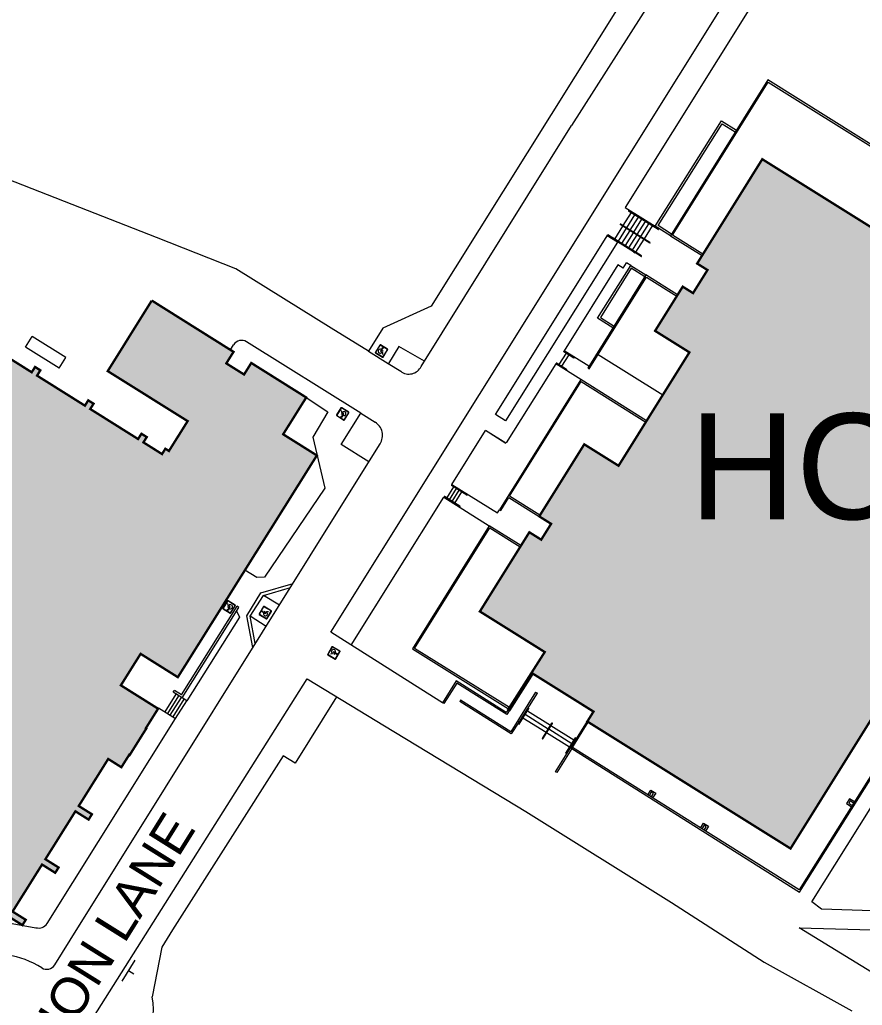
# Model space of a CAD drawing. Header units: feet. Extents: x 6763715 to 6770513, y 1886699 to 1891873.
# Drawn here: x 6766320.4 to 6766591.1, y 1888936.9 to 1889253.4 of the extents above; entities that cross this region are included whole.
import ezdxf

# ---------------------------------------------------------------- set-up
doc = ezdxf.new("R2010")
doc.units = ezdxf.units.FT
doc.header["$LTSCALE"] = 48
doc.header["$MEASUREMENT"] = 0
doc.layers.get('0').update_dxf_attribs({"lineweight": 0})
doc.layers.add('C-BLDG', color=7, linetype='Continuous')
doc.layers.add('C-ROAD-IDEN', color=7, linetype='Continuous')
for name, color, linetype, lineweight in [('C-BLDG-HTCH', 253, 'Continuous', 0), ('C-BLDG-IDEN', 7, 'Continuous', 50), ('C-PKNG-STRP', 3, 'Continuous', 0), ('C-ROAD', 5, 'Continuous', 0), ('L-SITE-WALK', 6, 'Continuous', 0), ('L-SITE-WALL', 32, 'Continuous', 0)]:
    doc.layers.add(name, color=color, linetype=linetype, lineweight=lineweight)
doc.styles.add('Campus_Base_Map_NEW$0$STANDARD', font='arial.ttf', dxfattribs={"height": 3.8})
doc.styles.get("Standard").update_dxf_attribs({"font": 'arial.ttf'})
pattern_1 = [(107.8750477937281, (6766180.438114155, 1888888.27350067), (1.738239198000823, 2.296284932311949), [0.2999999999999995, -3.299999999999994]), (52.87504779372817, (6766180.438114155, 1888888.27350067), (-2.843231012936224, 1.129936469165702), [0.24, -2.64]), (158.3264477937282, (6766180.582967402, 1888888.464857752), (-1.104989134837514, 3.426222234780568), [0.2549607599999999, -2.804568447999998]), (104.0592477937281, (6766179.76060182, 1888888.69891463), (2.830802069114779, 3.263274374782439), [0.45, -4.949999999999998]), (154.5106477937281, (6766179.996502166, 1888888.970854011), (-1.311791552328793, 5.238244258915245), [0.3824411519999998, -4.206851999999998]), (49.05924779372817, (6766179.76060182, 1888888.69891463), (-1.311795642789046, 5.238243235776153), [0.3599999999999993, -3.959999999999993]), (78.87504779372819, (6766180.142686883, 1888888.931317308), (2.63355928430524, 1.165660969527207), [0.2999999999999999, -3.299999999999999]), (23.87504779372819, (6766180.142686883, 1888888.931317308), (-1.938941805345217, 2.366690451402046), [0.2399999999999999, -2.639999999999999]), (129.3264477937282, (6766180.36215022, 1888889.028455582), (0.694620227019723, 3.532350850415171), [0.2549607599999995, -2.804568447999994]), (95.37504779372792, (6766180.438114155, 1888888.27350067), (-1.101833599049005, 0.7492807217636896), [0, -2.607999999999998, 0, -2.679999999999997, 0, -2.649999999999998]), (65.37504779372819, (6766180.438114155, 1888888.27350067), (-0.7765267305951308, 1.730105521831323), [0, -1.528000000000001, 0, -2.548000000000001, 0, -1.010000000000001]), (25.37504779372813, (6766179.963777591, 1888887.518074417), (1.211883599726135, 1.760380637906138), [0, -0.9999999999999984, 0, -3.119999999999995, 0, -4.139999999999992]), (15.37504779372816, (6766179.751070611, 1888887.179318252), (0.9013658852909516, 2.188509399210718), [0, -1.3, 0, -2.071999999999998, 0, -2.94])]

# ---------------------------------------------------------------- blocks, each defined once
blk = doc.blocks.new('Campus_Base_Map_NEW$0$S1')
for points in [[(-0.08333333333333337, 0), (0.08333333333333333, 0)], [(0, 0), (0, -0.04166666666666666)]]:
    blk.add_lwpolyline(points)
blk = doc.blocks.new('Campus_Base_Map_NEW$0$Site Plan$0$HANDI')
for p, q in [((0, 0.07912658333467937), (0, 0)), ((0, 0), (0.0625, 0)), ((0.0625, 0), (0.09407491666691688, -0.03864783333240968))]:
    blk.add_line(p, q)
blk.add_circle((0, 0.09412658333409732), 0.015)
blk.add_arc((-0.006249999996119489, -0.006249999999757468), 0.05412658333333333, 90, 0)
blk = doc.blocks.new('Campus_Base_Map_NEW$0$handicap')
at = {"layer": 'C-PKNG-STRP'}
blk.add_line((563729.991326647, 157499.4996887749), (563730.0408205213, 157499.4780398154), dxfattribs=at)
for points in [[(563729.849394419, 157499.3976255395), (563730.055974239, 157499.3157262478, 0.4142135623730971), (563730.0740041835, 157499.3235187809), (563730.1559034751, 157499.530098601, 0.4142135623730953), (563730.148110942, 157499.5481285455), (563729.9415311218, 157499.6300278371, 0.414213562373095), (563729.9235011775, 157499.6222353042), (563729.841601886, 157499.415655484, 0.4142135623730931)], [(563729.8519537719, 157499.404081159), (563730.0585335919, 157499.3221818672, 0.4142135623730951), (563730.067548564, 157499.3260781338), (563730.1494478555, 157499.5326579539, 0.4142135623730951), (563730.1455515893, 157499.5416729262), (563729.9389717692, 157499.6235722178, 0.4142135623730951), (563729.929956797, 157499.6196759513), (563729.8480575053, 157499.4130961312, 0.4142135623730951)]]:
    blk.add_lwpolyline(points, format="xyb", close=True, dxfattribs=at)
at = {"layer": 'C-PKNG-STRP', "rotation": 335.9749199039166}
blk.add_blockref('Campus_Base_Map_NEW$0$Site Plan$0$HANDI', (563729.9752189872, 157499.4635529569), dxfattribs=at)

msp = doc.modelspace()

# ---------------------------------------------------------------- hatches: boundary and pattern name
at = {"layer": 'C-BLDG-HTCH'}
h = msp.add_hatch(color=256, dxfattribs=at)
h.paths.add_polyline_path([(6766210.070702285, 1888956.662507867), (6766186.754557598, 1888919.4872276), (6766152.997097231, 1888940.659733217), (6766176.313241923, 1888977.835013482)], flags=0)
h.paths.add_polyline_path([(6766152.997097233, 1888940.659733216), (6766176.313241923, 1888977.835013482), (6766210.070702286, 1888956.662507867), (6766186.754557597, 1888919.4872276)], flags=16)
edge = h.paths.add_edge_path()
edge.add_line((6766362.850887211, 1889163.204473616), (6766389.117903369, 1889146.729936135))
edge.add_line((6766389.117903369, 1889146.729936135), (6766386.79518123, 1889143.026586047))
edge.add_line((6766386.795181231, 1889143.026586047), (6766392.492642873, 1889139.453167391))
edge.add_line((6766392.492642873, 1889139.453167391), (6766394.815365033, 1889143.156517467))
edge.add_line((6766394.815365033, 1889143.156517467), (6766412.477496195, 1889132.078919592))
edge.add_line((6766412.477496194, 1889132.078919592), (6766405.062652441, 1889120.256686619))
edge.add_line((6766405.062652441, 1889120.256686619), (6766415.887829604, 1889113.467191147))
edge.add_line((6766415.887829604, 1889113.467191147), (6766371.220096165, 1889042.248920227))
edge.add_line((6766371.220096165, 1889042.248920227), (6766359.255426652, 1889049.753099445))
edge.add_line((6766359.255426653, 1889049.753099445), (6766352.912608503, 1889039.640104973))
edge.add_line((6766352.912608502, 1889039.640104973), (6766364.877278016, 1889032.135925755))
edge.add_line((6766364.877278017, 1889032.135925755), (6766360.946929642, 1889025.869375068))
edge.add_line((6766360.946929642, 1889025.869375069), (6766361.089366184, 1889025.780039602))
edge.add_line((6766361.089366184, 1889025.780039601), (6766355.72923817, 1889017.233847092))
edge.add_line((6766355.729238169, 1889017.233847092), (6766355.586801628, 1889017.323182558))
edge.add_line((6766355.586801628, 1889017.323182558), (6766353.084996388, 1889013.334302234))
edge.add_line((6766353.084996389, 1889013.334302234), (6766348.847509277, 1889015.992032369))
edge.add_line((6766348.847509277, 1889015.992032369), (6766339.377949789, 1889000.893758935))
edge.add_line((6766339.377949789, 1889000.893758935), (6766343.615436903, 1888998.2360288))
edge.add_line((6766343.615436902, 1888998.2360288), (6766342.5434113, 1888996.526790298))
edge.add_line((6766342.543411301, 1888996.526790298), (6766338.305924186, 1888999.184520432))
edge.add_line((6766338.305924186, 1888999.184520432), (6766328.657693766, 1888983.801373915))
edge.add_line((6766328.657693766, 1888983.801373915), (6766332.895180876, 1888981.14364378))
edge.add_line((6766332.895180875, 1888981.14364378), (6766331.823155276, 1888979.434405277))
edge.add_line((6766331.823155277, 1888979.434405277), (6766327.585668164, 1888982.092135411))
edge.add_line((6766327.585668163, 1888982.092135411), (6766318.116108676, 1888966.993861978))
edge.add_line((6766318.116108676, 1888966.993861978), (6766322.353595787, 1888964.336131842))
edge.add_line((6766322.353595788, 1888964.336131842), (6766321.281570183, 1888962.626893341))
edge.add_line((6766321.281570183, 1888962.626893341), (6766303.833093837, 1888973.570488015))
edge.add_line((6766303.833093837, 1888973.570488015), (6766300.276292788, 1888967.899521496))
edge.add_line((6766300.276292788, 1888967.899521496), (6766301.720147572, 1888968.255031636))
edge.add_line((6766301.720147572, 1888968.255031635), (6766302.320917652, 1888965.632830691))
edge.add_arc((6766311.970787132, 1888923.513728044), 43.21040139547985, 102.9042745968532, 115.9246148176338)
edge.add_line((6766293.079709234, 1888962.375868549), (6766292.197635561, 1888964.190443203))
edge.add_line((6766292.197635562, 1888964.190443203), (6766285.724323303, 1888960.440255773))
edge.add_line((6766285.724323303, 1888960.440255773), (6766280.054606617, 1888955.55947816))
edge.add_line((6766280.054606617, 1888955.55947816), (6766281.478376748, 1888954.12992797))
edge.add_arc((6766311.970787131, 1888923.513728027), 43.21040140899774, 134.8839343656198, 147.904274586512)
edge.add_line((6766275.364595877, 1888946.472942992), (6766273.085611211, 1888947.902310461))
edge.add_arc((6766311.970787132, 1888923.513728016), 45.90054313483942, 139.1605778928209, 147.9042745745259, ccw=False)
edge.add_line((6766277.244947262, 1888953.529988698), (6766270.85461191, 1888957.537974183))
edge.add_line((6766270.854611909, 1888957.537974183), (6766267.3705287, 1888951.982949051))
edge.add_line((6766267.3705287, 1888951.982949051), (6766258.753117933, 1888957.387744789))
edge.add_line((6766258.753117934, 1888957.387744789), (6766197.380064356, 1888859.534497701))
edge.add_line((6766197.380064355, 1888859.534497701), (6766180.28767936, 1888870.254753709))
edge.add_line((6766180.287679361, 1888870.254753709), (6766167.28936893, 1888849.530236872))
edge.add_line((6766167.289368929, 1888849.530236872), (6766149.769674311, 1888860.51849928))
edge.add_line((6766149.769674312, 1888860.51849928), (6766165.984061549, 1888886.370731622))
edge.add_line((6766165.984061548, 1888886.370731622), (6766132.226601185, 1888907.543237239))
edge.add_line((6766132.226601185, 1888907.543237239), (6766129.037635267, 1888902.29928428))
edge.add_line((6766129.037635268, 1888902.29928428), (6766122.92241718, 1888928.860103882))
edge.add_line((6766122.92241718, 1888928.860103881), (6766116.119727606, 1888927.271048995))
edge.add_line((6766116.119727606, 1888927.271048996), (6766093.329880948, 1888941.564723674))
edge.add_line((6766093.329880947, 1888941.564723674), (6766096.590625489, 1888946.76365745))
edge.add_line((6766096.590625489, 1888946.76365745), (6766070.952047999, 1888962.844041462))
edge.add_line((6766070.952048, 1888962.844041462), (6766131.699753309, 1889059.700232757))
edge.add_line((6766131.699753309, 1889059.700232757), (6766158.840119645, 1889042.529084035))
edge.add_arc((6766311.970787406, 1888923.513727931), 193.9424048461581, 140.9080923308329, 142.1451351699707, ccw=False)
edge.add_line((6766161.445206975, 1889045.807252018), (6766162.498704321, 1889045.195053197))
edge.add_line((6766162.498704322, 1889045.195053197), (6766172.089283329, 1889056.999664124))
edge.add_line((6766172.089283329, 1889056.999664124), (6766183.573539607, 1889067.257804392))
edge.add_line((6766183.573539607, 1889067.257804392), (6766182.771675306, 1889068.155512446))
edge.add_arc((6766311.970787385, 1888923.513727978), 193.9424047904565, 130.6834350351789, 131.7723454921786, ccw=False)
edge.add_line((6766185.543769652, 1889070.584682157), (6766185.76748, 1889070.444372176))
edge.add_line((6766185.767480001, 1889070.444372176), (6766186.035486403, 1889070.871681802))
edge.add_line((6766186.035486402, 1889070.871681802), (6766185.683263577, 1889071.092594146))
edge.add_line((6766185.683263578, 1889071.092594146), (6766185.95126998, 1889071.519903771))
edge.add_line((6766185.951269979, 1889071.519903771), (6766173.274417774, 1889079.470760311))
edge.add_line((6766173.274417775, 1889079.470760311), (6766178.902552187, 1889088.444262447))
edge.add_line((6766178.902552187, 1889088.444262447), (6766179.329861811, 1889088.176256047))
edge.add_line((6766179.32986181, 1889088.176256047), (6766195.276242645, 1889113.601178764))
edge.add_line((6766195.276242645, 1889113.601178764), (6766194.848933021, 1889113.869185164))
edge.add_line((6766194.848933021, 1889113.869185164), (6766195.250942625, 1889114.510149602))
edge.add_line((6766195.250942626, 1889114.510149602), (6766207.984685626, 1889106.523611449))
edge.add_line((6766207.984685626, 1889106.523611449), (6766208.520698423, 1889107.378230695))
edge.add_line((6766208.520698423, 1889107.378230695), (6766205.505371286, 1889112.767559733))
edge.add_arc((6766311.970787443, 1888923.513728007), 217.1448771217639, 119.3600845122482, 120.3966887885517)
edge.add_line((6766202.0989719, 1889110.810502697), (6766199.213693022, 1889112.620134779))
edge.add_line((6766199.213693021, 1889112.620134779), (6766204.137424543, 1889115.47076586))
edge.add_line((6766204.137424543, 1889115.47076586), (6766197.980459968, 1889126.475179802))
edge.add_line((6766197.980459968, 1889126.475179802), (6766176.10140908, 1889112.528694864))
edge.add_line((6766176.10140908, 1889112.528694864), (6766168.176306279, 1889117.499278607))
edge.add_arc((6765978.844840802, 1889165.438417208), 195.3063358671085, 344.9851000026246, 345.79120843900137, ccw=False)
edge.add_line((6766167.483122805, 1889114.840360004), (6766166.833548754, 1889115.01459391))
edge.add_arc((6766005.899980448, 1889163.337775894), 168.0319711388377, 343.2866755111535, 367.8380469227968)
edge.add_arc((6765978.84461573, 1889165.437115899), 194.6338037604671, 6.139429272162441, 20.18718858653442)
edge.add_line((6766161.522105495, 1889232.602972549), (6766162.160021028, 1889232.835250902))
edge.add_line((6766162.160021028, 1889232.835250902), (6766162.821208499, 1889231.006888299))
edge.add_line((6766162.8212085, 1889231.006888299), (6766168.775598481, 1889233.065674874))
edge.add_arc((6765978.844840894, 1889165.438417369), 201.6113554221478, 19.59891757082849, 20.17919733879446)
edge.add_line((6766168.080954634, 1889234.985752991), (6766168.713091457, 1889235.215347116))
edge.add_line((6766168.713091457, 1889235.215347116), (6766174.133521969, 1889218.174586585))
edge.add_line((6766174.133521968, 1889218.174586585), (6766184.500502005, 1889234.703698635))
edge.add_line((6766184.500502006, 1889234.703698635), (6766187.590643751, 1889233.467341051))
edge.add_line((6766187.590643751, 1889233.467341051), (6766189.714163856, 1889238.774846327))
edge.add_line((6766189.714163856, 1889238.774846327), (6766187.814267495, 1889239.534989127))
edge.add_line((6766187.814267495, 1889239.534989127), (6766188.313919514, 1889240.783814646))
edge.add_line((6766188.313919514, 1889240.783814646), (6766276.980489547, 1889205.308537604))
edge.add_line((6766276.980489546, 1889205.308537604), (6766276.480837746, 1889204.059712629))
edge.add_line((6766276.480837746, 1889204.059712629), (6766271.873158819, 1889205.903233625))
edge.add_line((6766271.87315882, 1889205.903233625), (6766268.198307642, 1889200.044047887))
edge.add_line((6766268.198307642, 1889200.044047887), (6766285.539956576, 1889189.167454818))
edge.add_line((6766285.539956575, 1889189.167454819), (6766275.489716554, 1889173.143343855))
edge.add_line((6766275.489716554, 1889173.143343855), (6766276.629208885, 1889172.428660122))
edge.add_line((6766276.629208886, 1889172.428660122), (6766275.557183281, 1889170.71942162))
edge.add_line((6766275.557183281, 1889170.71942162), (6766290.085710526, 1889161.607204013))
edge.add_line((6766290.085710526, 1889161.607204013), (6766291.157736131, 1889163.316442515))
edge.add_line((6766291.157736131, 1889163.316442515), (6766292.866974629, 1889162.244416916))
edge.add_line((6766292.866974629, 1889162.244416915), (6766291.794949026, 1889160.535178413))
edge.add_line((6766291.794949026, 1889160.535178413), (6766307.17809552, 1889150.886948005))
edge.add_line((6766307.17809552, 1889150.886948005), (6766308.250121125, 1889152.596186508))
edge.add_line((6766308.250121125, 1889152.596186508), (6766309.959359623, 1889151.524160906))
edge.add_line((6766309.959359623, 1889151.524160906), (6766308.887334018, 1889149.814922404))
edge.add_line((6766308.887334017, 1889149.814922404), (6766324.270480513, 1889140.166691996))
edge.add_line((6766324.270480514, 1889140.166691997), (6766325.342506119, 1889141.875930499))
edge.add_line((6766325.342506119, 1889141.875930499), (6766327.051744618, 1889140.803904898))
edge.add_line((6766327.051744618, 1889140.803904898), (6766325.979719014, 1889139.094666396))
edge.add_line((6766325.979719014, 1889139.094666396), (6766341.362865509, 1889129.446435989))
edge.add_line((6766341.362865509, 1889129.446435989), (6766342.434891113, 1889131.155674491))
edge.add_line((6766342.434891113, 1889131.155674491), (6766344.144129613, 1889130.08364889))
edge.add_line((6766344.144129613, 1889130.08364889), (6766343.072104009, 1889128.374410387))
edge.add_line((6766343.072104009, 1889128.374410387), (6766358.455250501, 1889118.726179981))
edge.add_line((6766358.4552505, 1889118.726179981), (6766359.527276105, 1889120.435418483))
edge.add_line((6766359.527276106, 1889120.435418483), (6766361.236514606, 1889119.363392882))
edge.add_line((6766361.236514606, 1889119.363392882), (6766360.164489001, 1889117.65415438))
edge.add_line((6766360.164489001, 1889117.65415438), (6766366.146823749, 1889113.902064777))
edge.add_line((6766366.146823749, 1889113.902064777), (6766367.218849353, 1889115.611303279))
edge.add_line((6766367.218849353, 1889115.611303279), (6766368.358341688, 1889114.896619544))
edge.add_line((6766368.358341688, 1889114.896619544), (6766374.37049134, 1889124.482395894))
edge.add_line((6766374.370491339, 1889124.482395894), (6766348.692690692, 1889140.546622857))
edge.add_line((6766348.692690693, 1889140.546622857), (6766362.824031618, 1889163.161495683))
h = msp.add_hatch(color=256, dxfattribs=at)
h.dxf.hatch_style = 1
h.paths.add_polyline_path([(6766152.997097233, 1888940.659733216), (6766176.313241923, 1888977.835013482), (6766210.070702286, 1888956.662507867), (6766186.754557597, 1888919.4872276)], flags=16)
edge = h.paths.add_edge_path()
edge.add_line((6766362.850887211, 1889163.204473616), (6766389.117903369, 1889146.729936135))
edge.add_line((6766389.117903369, 1889146.729936135), (6766386.79518123, 1889143.026586047))
edge.add_line((6766386.795181231, 1889143.026586047), (6766392.492642873, 1889139.453167391))
edge.add_line((6766392.492642873, 1889139.453167391), (6766394.815365033, 1889143.156517467))
edge.add_line((6766394.815365033, 1889143.156517467), (6766412.477496195, 1889132.078919592))
edge.add_line((6766412.477496194, 1889132.078919592), (6766405.062652441, 1889120.256686619))
edge.add_line((6766405.062652441, 1889120.256686619), (6766415.887829604, 1889113.467191147))
edge.add_line((6766415.887829604, 1889113.467191147), (6766371.220096165, 1889042.248920227))
edge.add_line((6766371.220096165, 1889042.248920227), (6766359.255426652, 1889049.753099445))
edge.add_line((6766359.255426653, 1889049.753099445), (6766352.912608503, 1889039.640104973))
edge.add_line((6766352.912608502, 1889039.640104973), (6766364.877278016, 1889032.135925755))
edge.add_line((6766364.877278017, 1889032.135925755), (6766360.946929642, 1889025.869375068))
edge.add_line((6766360.946929642, 1889025.869375069), (6766361.089366184, 1889025.780039602))
edge.add_line((6766361.089366184, 1889025.780039601), (6766355.72923817, 1889017.233847092))
edge.add_line((6766355.729238169, 1889017.233847092), (6766355.586801628, 1889017.323182558))
edge.add_line((6766355.586801628, 1889017.323182558), (6766353.084996388, 1889013.334302234))
edge.add_line((6766353.084996389, 1889013.334302234), (6766348.847509277, 1889015.992032369))
edge.add_line((6766348.847509277, 1889015.992032369), (6766339.377949789, 1889000.893758935))
edge.add_line((6766339.377949789, 1889000.893758935), (6766343.615436903, 1888998.2360288))
edge.add_line((6766343.615436902, 1888998.2360288), (6766342.5434113, 1888996.526790298))
edge.add_line((6766342.543411301, 1888996.526790298), (6766338.305924186, 1888999.184520432))
edge.add_line((6766338.305924186, 1888999.184520432), (6766328.657693766, 1888983.801373915))
edge.add_line((6766328.657693766, 1888983.801373915), (6766332.895180876, 1888981.14364378))
edge.add_line((6766332.895180875, 1888981.14364378), (6766331.823155276, 1888979.434405277))
edge.add_line((6766331.823155277, 1888979.434405277), (6766327.585668164, 1888982.092135411))
edge.add_line((6766327.585668163, 1888982.092135411), (6766318.116108676, 1888966.993861978))
edge.add_line((6766318.116108676, 1888966.993861978), (6766322.353595787, 1888964.336131842))
edge.add_line((6766322.353595788, 1888964.336131842), (6766321.281570183, 1888962.626893341))
edge.add_line((6766321.281570183, 1888962.626893341), (6766303.833093837, 1888973.570488015))
edge.add_line((6766303.833093837, 1888973.570488015), (6766300.276292788, 1888967.899521496))
edge.add_line((6766300.276292788, 1888967.899521496), (6766301.720147572, 1888968.255031636))
edge.add_line((6766301.720147572, 1888968.255031635), (6766302.320917652, 1888965.632830691))
edge.add_arc((6766311.970787132, 1888923.513728044), 43.21040139547985, 102.9042745968532, 115.9246148176338)
edge.add_line((6766293.079709234, 1888962.375868549), (6766292.197635561, 1888964.190443203))
edge.add_line((6766292.197635562, 1888964.190443203), (6766285.724323303, 1888960.440255773))
edge.add_line((6766285.724323303, 1888960.440255773), (6766280.054606617, 1888955.55947816))
edge.add_line((6766280.054606617, 1888955.55947816), (6766281.478376748, 1888954.12992797))
edge.add_arc((6766311.970787131, 1888923.513728027), 43.21040140899774, 134.8839343656198, 147.904274586512)
edge.add_line((6766275.364595877, 1888946.472942992), (6766273.085611211, 1888947.902310461))
edge.add_arc((6766311.970787132, 1888923.513728016), 45.90054313483942, 139.1605778928209, 147.9042745745259, ccw=False)
edge.add_line((6766277.244947262, 1888953.529988698), (6766270.85461191, 1888957.537974183))
edge.add_line((6766270.854611909, 1888957.537974183), (6766267.3705287, 1888951.982949051))
edge.add_line((6766267.3705287, 1888951.982949051), (6766258.753117933, 1888957.387744789))
edge.add_line((6766258.753117934, 1888957.387744789), (6766197.380064356, 1888859.534497701))
edge.add_line((6766197.380064355, 1888859.534497701), (6766180.28767936, 1888870.254753709))
edge.add_line((6766180.287679361, 1888870.254753709), (6766167.28936893, 1888849.530236872))
edge.add_line((6766167.289368929, 1888849.530236872), (6766149.769674311, 1888860.51849928))
edge.add_line((6766149.769674312, 1888860.51849928), (6766165.984061549, 1888886.370731622))
edge.add_line((6766165.984061548, 1888886.370731622), (6766132.226601185, 1888907.543237239))
edge.add_line((6766132.226601185, 1888907.543237239), (6766129.037635267, 1888902.29928428))
edge.add_line((6766129.037635268, 1888902.29928428), (6766122.92241718, 1888928.860103882))
edge.add_line((6766122.92241718, 1888928.860103881), (6766116.119727606, 1888927.271048995))
edge.add_line((6766116.119727606, 1888927.271048996), (6766093.329880948, 1888941.564723674))
edge.add_line((6766093.329880947, 1888941.564723674), (6766096.590625489, 1888946.76365745))
edge.add_line((6766096.590625489, 1888946.76365745), (6766070.952047999, 1888962.844041462))
edge.add_line((6766070.952048, 1888962.844041462), (6766131.699753309, 1889059.700232757))
edge.add_line((6766131.699753309, 1889059.700232757), (6766158.840119645, 1889042.529084035))
edge.add_arc((6766311.970787406, 1888923.513727931), 193.9424048461581, 140.9080923308329, 142.1451351699707, ccw=False)
edge.add_line((6766161.445206975, 1889045.807252018), (6766162.498704321, 1889045.195053197))
edge.add_line((6766162.498704322, 1889045.195053197), (6766172.089283329, 1889056.999664124))
edge.add_line((6766172.089283329, 1889056.999664124), (6766183.573539607, 1889067.257804392))
edge.add_line((6766183.573539607, 1889067.257804392), (6766182.771675306, 1889068.155512446))
edge.add_arc((6766311.970787385, 1888923.513727978), 193.9424047904565, 130.6834350351789, 131.7723454921786, ccw=False)
edge.add_line((6766185.543769652, 1889070.584682157), (6766185.76748, 1889070.444372176))
edge.add_line((6766185.767480001, 1889070.444372176), (6766186.035486403, 1889070.871681802))
edge.add_line((6766186.035486402, 1889070.871681802), (6766185.683263577, 1889071.092594146))
edge.add_line((6766185.683263578, 1889071.092594146), (6766185.95126998, 1889071.519903771))
edge.add_line((6766185.951269979, 1889071.519903771), (6766173.274417774, 1889079.470760311))
edge.add_line((6766173.274417775, 1889079.470760311), (6766178.902552187, 1889088.444262447))
edge.add_line((6766178.902552187, 1889088.444262447), (6766179.329861811, 1889088.176256047))
edge.add_line((6766179.32986181, 1889088.176256047), (6766195.276242645, 1889113.601178764))
edge.add_line((6766195.276242645, 1889113.601178764), (6766194.848933021, 1889113.869185164))
edge.add_line((6766194.848933021, 1889113.869185164), (6766195.250942625, 1889114.510149602))
edge.add_line((6766195.250942626, 1889114.510149602), (6766207.984685626, 1889106.523611449))
edge.add_line((6766207.984685626, 1889106.523611449), (6766208.520698423, 1889107.378230695))
edge.add_line((6766208.520698423, 1889107.378230695), (6766205.505371286, 1889112.767559733))
edge.add_arc((6766311.970787443, 1888923.513728007), 217.1448771217639, 119.3600845122482, 120.3966887885517)
edge.add_line((6766202.0989719, 1889110.810502697), (6766199.213693022, 1889112.620134779))
edge.add_line((6766199.213693021, 1889112.620134779), (6766204.137424543, 1889115.47076586))
edge.add_line((6766204.137424543, 1889115.47076586), (6766197.980459968, 1889126.475179802))
edge.add_line((6766197.980459968, 1889126.475179802), (6766176.10140908, 1889112.528694864))
edge.add_line((6766176.10140908, 1889112.528694864), (6766168.176306279, 1889117.499278607))
edge.add_arc((6765978.844840802, 1889165.438417208), 195.3063358671085, 344.9851000026246, 345.79120843900137, ccw=False)
edge.add_line((6766167.483122805, 1889114.840360004), (6766166.833548754, 1889115.01459391))
edge.add_arc((6766005.899980448, 1889163.337775894), 168.0319711388377, 343.2866755111535, 367.8380469227968)
edge.add_arc((6765978.84461573, 1889165.437115899), 194.6338037604671, 6.139429272162441, 20.18718858653442)
edge.add_line((6766161.522105495, 1889232.602972549), (6766162.160021028, 1889232.835250902))
edge.add_line((6766162.160021028, 1889232.835250902), (6766162.821208499, 1889231.006888299))
edge.add_line((6766162.8212085, 1889231.006888299), (6766168.775598481, 1889233.065674874))
edge.add_arc((6765978.844840894, 1889165.438417369), 201.6113554221478, 19.59891757082849, 20.17919733879446)
edge.add_line((6766168.080954634, 1889234.985752991), (6766168.713091457, 1889235.215347116))
edge.add_line((6766168.713091457, 1889235.215347116), (6766174.133521969, 1889218.174586585))
edge.add_line((6766174.133521968, 1889218.174586585), (6766184.500502005, 1889234.703698635))
edge.add_line((6766184.500502006, 1889234.703698635), (6766187.590643751, 1889233.467341051))
edge.add_line((6766187.590643751, 1889233.467341051), (6766189.714163856, 1889238.774846327))
edge.add_line((6766189.714163856, 1889238.774846327), (6766187.814267495, 1889239.534989127))
edge.add_line((6766187.814267495, 1889239.534989127), (6766188.313919514, 1889240.783814646))
edge.add_line((6766188.313919514, 1889240.783814646), (6766276.980489547, 1889205.308537604))
edge.add_line((6766276.980489546, 1889205.308537604), (6766276.480837746, 1889204.059712629))
edge.add_line((6766276.480837746, 1889204.059712629), (6766271.873158819, 1889205.903233625))
edge.add_line((6766271.87315882, 1889205.903233625), (6766268.198307642, 1889200.044047887))
edge.add_line((6766268.198307642, 1889200.044047887), (6766285.539956576, 1889189.167454818))
edge.add_line((6766285.539956575, 1889189.167454819), (6766275.489716554, 1889173.143343855))
edge.add_line((6766275.489716554, 1889173.143343855), (6766276.629208885, 1889172.428660122))
edge.add_line((6766276.629208886, 1889172.428660122), (6766275.557183281, 1889170.71942162))
edge.add_line((6766275.557183281, 1889170.71942162), (6766290.085710526, 1889161.607204013))
edge.add_line((6766290.085710526, 1889161.607204013), (6766291.157736131, 1889163.316442515))
edge.add_line((6766291.157736131, 1889163.316442515), (6766292.866974629, 1889162.244416916))
edge.add_line((6766292.866974629, 1889162.244416915), (6766291.794949026, 1889160.535178413))
edge.add_line((6766291.794949026, 1889160.535178413), (6766307.17809552, 1889150.886948005))
edge.add_line((6766307.17809552, 1889150.886948005), (6766308.250121125, 1889152.596186508))
edge.add_line((6766308.250121125, 1889152.596186508), (6766309.959359623, 1889151.524160906))
edge.add_line((6766309.959359623, 1889151.524160906), (6766308.887334018, 1889149.814922404))
edge.add_line((6766308.887334017, 1889149.814922404), (6766324.270480513, 1889140.166691996))
edge.add_line((6766324.270480514, 1889140.166691997), (6766325.342506119, 1889141.875930499))
edge.add_line((6766325.342506119, 1889141.875930499), (6766327.051744618, 1889140.803904898))
edge.add_line((6766327.051744618, 1889140.803904898), (6766325.979719014, 1889139.094666396))
edge.add_line((6766325.979719014, 1889139.094666396), (6766341.362865509, 1889129.446435989))
edge.add_line((6766341.362865509, 1889129.446435989), (6766342.434891113, 1889131.155674491))
edge.add_line((6766342.434891113, 1889131.155674491), (6766344.144129613, 1889130.08364889))
edge.add_line((6766344.144129613, 1889130.08364889), (6766343.072104009, 1889128.374410387))
edge.add_line((6766343.072104009, 1889128.374410387), (6766358.455250501, 1889118.726179981))
edge.add_line((6766358.4552505, 1889118.726179981), (6766359.527276105, 1889120.435418483))
edge.add_line((6766359.527276106, 1889120.435418483), (6766361.236514606, 1889119.363392882))
edge.add_line((6766361.236514606, 1889119.363392882), (6766360.164489001, 1889117.65415438))
edge.add_line((6766360.164489001, 1889117.65415438), (6766366.146823749, 1889113.902064777))
edge.add_line((6766366.146823749, 1889113.902064777), (6766367.218849353, 1889115.611303279))
edge.add_line((6766367.218849353, 1889115.611303279), (6766368.358341688, 1889114.896619544))
edge.add_line((6766368.358341688, 1889114.896619544), (6766374.37049134, 1889124.482395894))
edge.add_line((6766374.370491339, 1889124.482395894), (6766348.692690692, 1889140.546622857))
edge.add_line((6766348.692690693, 1889140.546622857), (6766362.824031618, 1889163.161495683))
edge.add_line((6766362.824031618, 1889163.161495683), (6766362.850887212, 1889163.204473616))
h.paths.add_polyline_path([(6766160.421039151, 1889065.195580854), (6766159.351724022, 1889063.50544324), (6766157.661586408, 1889064.574758369), (6766158.730901537, 1889066.264895983)], flags=17)
h.paths.add_polyline_path([(6766171.114190441, 1889082.096956995), (6766170.044875313, 1889080.406819381), (6766168.354737698, 1889081.47613451), (6766169.424052827, 1889083.166272124)], flags=17)
h.paths.add_polyline_path([(6766181.807341732, 1889098.998333137), (6766180.738026603, 1889097.308195523), (6766179.047888989, 1889098.377510652), (6766180.117204119, 1889100.067648266)], flags=17)
msp.add_hatch(color=256, dxfattribs=at).paths.add_polyline_path([(6766487.34273684, 1889093.888798209), (6766501.80511676, 1889117.033444167), (6766512.829742009, 1889110.144493732), (6766535.594190398, 1889146.575226526), (6766524.569565151, 1889153.464176959), (6766533.445712825, 1889167.66898257), (6766536.767234534, 1889165.593465451), (6766541.404028097, 1889173.013886293), (6766538.082506388, 1889175.089403412), (6766559.014317324, 1889208.587303208), (6766624.384691402, 1889167.739359925), (6766619.880377656, 1889160.530951106), (6766624.968666233, 1889157.351435523), (6766629.47297998, 1889164.559844339), (6766665.020329345, 1889142.347395178), (6766568.089263932, 1888987.225264263), (6766502.789560527, 1889028.029047606), (6766504.776757767, 1889031.209227967), (6766485.271651557, 1889043.397371046), (6766477.85627535, 1889031.7270373), (6766477.432861915, 1889031.992896405), (6766489.113492357, 1889050.331884834), (6766468.265643328, 1889063.359066746), (6766484.163221256, 1889088.800509632), (6766487.979437688, 1889086.415872942), (6766491.158953274, 1889091.504161519)])
at = {"layer": 'L-SITE-WALK'}
h = msp.add_hatch(dxfattribs=at)
h.set_pattern_fill('AR-CONC', color=256, scale=0.3999999999999999, angle=57.87504779372818, style=0)
h.set_pattern_definition(pattern_1)
h.paths.add_polyline_path([(6766519.025956655, 1889178.160583181), (6766519.114577476, 1889178.301720292), (6766513.474025901, 1889181.843455632), (6766513.38540508, 1889181.702318521)])
h = msp.add_hatch(dxfattribs=at)
h.set_pattern_fill('AR-CONC', color=256, scale=0.3999999999999999, angle=57.87504779372818, style=0)
h.set_pattern_definition(pattern_1)
h.paths.add_polyline_path([(6766492.652354384, 1889142.867034582), (6766492.740974087, 1889143.008172393), (6766494.435271595, 1889141.945761242), (6766494.346008127, 1889141.803598155)])

# ---------------------------------------------------------------- linework, layer by layer
at = {"layer": 'C-BLDG', "const_width": 0.75}
for points in [[(6766487.34273684, 1889093.888798209), (6766501.80511676, 1889117.033444167), (6766512.829742009, 1889110.144493732), (6766535.594190398, 1889146.575226526), (6766524.569565151, 1889153.464176959), (6766533.445712825, 1889167.66898257), (6766536.767234534, 1889165.593465451), (6766541.404028097, 1889173.013886293), (6766538.082506388, 1889175.089403412), (6766559.014317324, 1889208.587303208), (6766624.384691402, 1889167.739359925)], [(6766665.020329345, 1889142.347395178), (6766568.089263932, 1888987.225264263), (6766502.789560527, 1889028.029047606), (6766504.776757767, 1889031.209227967), (6766485.271651557, 1889043.397371046), (6766477.85627535, 1889031.7270373), (6766477.432861915, 1889031.992896405), (6766489.113492357, 1889050.331884834), (6766468.265643328, 1889063.359066746), (6766484.163221256, 1889088.800509632), (6766484.163221256, 1889088.800509632), (6766487.979437688, 1889086.415872942), (6766491.158953274, 1889091.504161519), (6766487.342736837, 1889093.888798204)]]:
    msp.add_lwpolyline(points, dxfattribs=at)
at = {"layer": 'C-BLDG'}
msp.add_lwpolyline([(6766308.887334017, 1889149.814922404, 0.75, 0.75, 0), (6766324.270480514, 1889140.166691997, 0.75, 0.75, 0), (6766325.342506119, 1889141.875930499, 0.75, 0.75, 0), (6766327.051744618, 1889140.803904898, 0.75, 0.75, 0), (6766325.979719014, 1889139.094666396, 0.75, 0.75, 0), (6766341.362865509, 1889129.446435989, 0.75, 0.75, 0), (6766342.434891113, 1889131.155674491, 0.75, 0.75, 0), (6766344.144129613, 1889130.08364889, 0.75, 0.75, 0), (6766343.072104009, 1889128.374410387, 0.75, 0.75, 0), (6766358.4552505, 1889118.726179981, 0.75, 0.75, 0), (6766359.527276106, 1889120.435418483, 0.75, 0.75, 0), (6766361.236514606, 1889119.363392882, 0.75, 0.75, 0), (6766360.164489001, 1889117.65415438, 0.75, 0.75, 0), (6766366.146823749, 1889113.902064777, 0.75, 0.75, 0), (6766367.218849353, 1889115.611303279, 0.75, 0.75, 0), (6766368.358341688, 1889114.896619544, 0.75, 0.75, 0), (6766374.370491339, 1889124.482395894, 0.75, 0.75, 0), (6766348.692690693, 1889140.546622857, 0.75, 0.75, 0), (6766362.824031618, 1889163.161495683, 0, 0, 0), (6766362.850887211, 1889163.204473616, 0.75, 0.75, 0), (6766389.117903369, 1889146.729936135, 0.75, 0.75, 0), (6766386.795181231, 1889143.026586047, 0.75, 0.75, 0), (6766392.492642873, 1889139.453167391, 0.75, 0.75, 0), (6766394.815365033, 1889143.156517467, 0.75, 0.75, 0), (6766412.477496194, 1889132.078919592, 0.75, 0.75, 0), (6766405.062652441, 1889120.256686619, 0.75, 0.75, 0), (6766415.887829604, 1889113.467191147, 0.75, 0.75, 0), (6766371.220096165, 1889042.248920227, 0.75, 0.75, 0), (6766359.255426653, 1889049.753099445, 0.75, 0.75, 0), (6766352.912608502, 1889039.640104973, 0.75, 0.75, 0), (6766364.877278017, 1889032.135925755, 0.75, 0.75, 0), (6766360.946929642, 1889025.869375069, 0.75, 0.75, 0), (6766361.089366184, 1889025.780039601, 0.75, 0.75, 0), (6766355.729238169, 1889017.233847092, 0.75, 0.75, 0), (6766355.586801628, 1889017.323182558, 0.75, 0.75, 0), (6766353.084996389, 1889013.334302234, 0.75, 0.75, 0), (6766348.847509277, 1889015.992032369, 0.75, 0.75, 0), (6766339.377949789, 1889000.893758935, 0.75, 0.75, 0), (6766343.615436902, 1888998.2360288, 0.75, 0.75, 0), (6766342.543411301, 1888996.526790298, 0.75, 0.75, 0), (6766338.305924186, 1888999.184520432, 0.75, 0.75, 0), (6766328.657693766, 1888983.801373915, 0.75, 0.75, 0), (6766332.895180875, 1888981.14364378, 0.75, 0.75, 0), (6766331.823155277, 1888979.434405277, 0.75, 0.75, 0), (6766327.585668163, 1888982.092135411, 0.75, 0.75, 0), (6766318.116108676, 1888966.993861978, 0.75, 0.75, 0), (6766322.353595788, 1888964.336131842, 0.75, 0.75, 0), (6766321.281570183, 1888962.626893341, 0.75, 0.75, 0), (6766303.833093837, 1888973.570488015, 0.75, 0.75, 0)], format="xyseb", dxfattribs=at)
at = {"layer": 'C-ROAD', "lineweight": 0}
for p, q in [((6766420.402021991, 1889056.659183104), (6766555.934966968, 1889273.278473735)), ((6766530.117147576, 1889270.245207531), (6766497.678664684, 1889219.391708298)), ((6766449.404319355, 1889142.066880047), (6766497.678664684, 1889219.391708298)), ((6766438.850721462, 1889142.936966632), (6766442.823199356, 1889140.50078005)), ((6766430.009469502, 1889127.03442629), (6766434.61334546, 1889124.15814165)), ((6766429.068190483, 1889105.76264659), (6766436.21857466, 1889117.207787086)), ((6766336.618719297, 1888957.784977104), (6766429.068190483, 1889105.76264659)), ((6766342.839825965, 1888931.024197268), (6766412.825053588, 1889041.6843973)), ((6766331.676831046, 1888949.874827947), (6766336.618719297, 1888957.784977104))]:
    msp.add_line(p, q, dxfattribs=at)
for centre, radius, start, end in [((6766445.486661833, 1889143.91904113), 4.333421415324922, 232.0747641149241, 334.6964992408012), ((6766431.94078278, 1889119.880349767), 5.044015727406565, 328.0048006962257, 58.00480083276982), ((6766311.738498487, 1888923.672718334), 29.7596927907256, 58.00480083276982, 149.6420458505444), ((6766329.110155919, 1888951.478365556), 3.026409436443939, 238.0048008327698, 328.0048006962257)]:
    msp.add_arc(centre, radius, start, end, dxfattribs=at)
at = {"layer": 'L-SITE-WALK', "lineweight": 0}
for p, q in [((6766516.848883647, 1889191.425496213), (6766514.238147222, 1889187.267576273)), ((6766517.977980539, 1889190.716529668), (6766515.367244111, 1889186.558609728)), ((6766525.527457857, 1889185.976251645), (6766516.074076625, 1889191.911997755)), ((6766525.617849953, 1889186.120212215), (6766516.164468725, 1889192.055958322)), ((6766519.107077429, 1889190.007563124), (6766516.496341003, 1889185.849643183)), ((6766517.07309149, 1889191.782574876), (6766516.939275742, 1889191.569456782)), ((6766518.202188382, 1889191.073608333), (6766518.068372633, 1889190.860490236)), ((6766519.331285274, 1889190.364641786), (6766519.197469522, 1889190.151523693)), ((6766514.147755127, 1889187.123615701), (6766511.537018696, 1889182.96569576)), ((6766522.826329334, 1889181.674371136), (6766513.372927457, 1889187.61013021)), ((6766522.91672143, 1889181.818331704), (6766513.463319555, 1889187.754090777)), ((6766520.236174317, 1889189.298596579), (6766517.625437893, 1889185.140676638)), ((6766521.365271212, 1889188.589630035), (6766518.754534783, 1889184.431710093)), ((6766522.494368101, 1889187.880663489), (6766519.883631676, 1889183.722743548)), ((6766520.460382165, 1889189.655675243), (6766520.326566415, 1889189.442557147)), ((6766523.623464992, 1889187.171696944), (6766521.012728565, 1889183.013777004)), ((6766521.589479057, 1889188.946708697), (6766521.455663303, 1889188.733590601)), ((6766522.718575948, 1889188.237742153), (6766522.584760197, 1889188.024624057)), ((6766523.847672837, 1889187.528775608), (6766523.713857086, 1889187.315657512)), ((6766473.28607008, 1889126.572395614), (6766509.40411118, 1889184.299057148)), ((6766512.44191331, 1889181.899659411), (6766509.183114398, 1889183.945842909)), ((6766512.527710294, 1889182.042569682), (6766509.271508821, 1889184.087121746)), ((6766511.380025115, 1889183.062780204), (6766509.390254388, 1889184.307726978)), ((6766515.276852017, 1889186.414649157), (6766512.66611559, 1889182.256729214)), ((6766516.405948908, 1889185.705682611), (6766513.795212479, 1889181.54776267)), ((6766517.535045799, 1889184.996716068), (6766514.924309371, 1889180.838796125)), ((6766518.664142688, 1889184.287749523), (6766516.053406262, 1889180.12982958)), ((6766519.793239579, 1889183.578782979), (6766517.182503151, 1889179.420863035)), ((6766512.441913346, 1889181.899659478), (6766476.450637961, 1889124.585379812)), ((6766520.125200812, 1889177.372490624), (6766510.671778285, 1889183.308262663)), ((6766520.21559291, 1889177.516451192), (6766510.762170383, 1889183.452223233)), ((6766511.446626602, 1889182.821735191), (6766511.401430555, 1889182.749754909)), ((6766517.608671527, 1889178.852260406), (6766512.527710294, 1889182.042569682)), ((6766512.575723492, 1889182.112768647), (6766512.53053305, 1889182.040797289)), ((6766513.704820383, 1889181.403802102), (6766513.659635546, 1889181.331839674)), ((6766514.833917275, 1889180.694835557), (6766514.788738043, 1889180.622882056)), ((6766520.922336468, 1889182.869816433), (6766518.311600044, 1889178.711896491)), ((6766515.963014164, 1889179.985869011), (6766515.917840539, 1889179.913924439)), ((6766517.092111053, 1889179.276902467), (6766517.046943033, 1889179.204966822)), ((6766517.608671527, 1889178.852260406), (6766518.176045531, 1889178.496009207)), ((6766518.221207947, 1889178.567935923), (6766518.176045533, 1889178.496009204)), ((6766512.636088804, 1889174.693597785), (6766495.310945449, 1889147.10116894)), ((6766514.329742545, 1889173.63016136), (6766512.636088804, 1889174.693597785)), ((6766514.329742545, 1889173.63016136), (6766515.393178975, 1889175.323815103)), ((6766516.725150459, 1889174.487477098), (6766515.393178971, 1889175.323815105)), ((6766322.247996699, 1889148.265439611), (6766324.379630927, 1889151.691673126)), ((6766335.229351344, 1889144.941509918), (6766324.379630927, 1889151.691673126)), ((6766388.109809754, 1889147.361187886), (6766389.135106375, 1889149.002311442)), ((6766430.009468731, 1889127.034426529), (6766393.305319116, 1889149.965448959)), ((6766333.097717116, 1889141.515276403), (6766322.247996699, 1889148.265439611)), ((6766432.436220644, 1889146.931110428), (6766438.850721462, 1889142.936966632)), ((6766442.267133201, 1889148.423643381), (6766438.860087866, 1889142.952008857)), ((6766450.430466408, 1889143.710540757), (6766442.267133201, 1889148.423643381)), ((6766495.980532916, 1889146.287175104), (6766493.67642066, 1889142.617591993)), ((6766496.827359785, 1889145.755456891), (6766494.523247533, 1889142.08587378)), ((6766498.450441206, 1889144.736332464), (6766495.204274947, 1889146.774583466)), ((6766498.539060907, 1889144.877470274), (6766495.29289465, 1889146.915721278)), ((6766503.306206584, 1889142.080649021), (6766495.310945446, 1889147.10116894)), ((6766496.157772316, 1889146.569450728), (6766496.069152616, 1889146.428312916)), ((6766497.004599188, 1889146.037732515), (6766496.915979484, 1889145.896594702)), ((6766333.097717116, 1889141.515276403), (6766335.229351344, 1889144.941509918)), ((6766492.652354384, 1889142.867034582), (6766476.70418407, 1889117.467605234)), ((6766500.659247067, 1889137.844628308), (6766492.652354384, 1889142.867034582)), ((6766496.057709249, 1889140.925611539), (6766492.811542992, 1889142.963862543)), ((6766496.146328953, 1889141.066749351), (6766492.900162691, 1889143.105000355)), ((6766493.587800958, 1889142.476454181), (6766493.499181256, 1889142.33531637)), ((6766494.434627829, 1889141.944735968), (6766494.346008128, 1889141.803598156)), ((6766423.727083741, 1889116.94544381), (6766430.009469502, 1889127.03442629)), ((6766476.450637961, 1889124.585379812), (6766473.28607008, 1889126.572395614)), ((6766459.271070812, 1889104.172534079), (6766470.103864, 1889121.486346426)), ((6766476.647636172, 1889117.377545728), (6766470.103864, 1889121.486346426)), ((6766471.566674935, 1889120.567855005), (6766476.647636172, 1889117.377545728)), ((6766432.593837832, 1889111.405913895), (6766423.727083741, 1889116.94544381)), ((6766457.700602756, 1889099.777304761), (6766459.94137289, 1889103.35867782)), ((6766458.547430703, 1889099.24558587), (6766460.788200841, 1889102.826958931)), ((6766464.10688285, 1889100.745531694), (6766459.164664743, 1889103.846368847)), ((6766464.195502551, 1889100.886669505), (6766459.253284451, 1889103.987506659)), ((6766459.271070812, 1889104.172534079), (6766473.905199258, 1889094.983840519)), ((6766459.39425865, 1889098.713866983), (6766461.635028789, 1889102.295240041)), ((6766460.029767504, 1889103.499956965), (6766460.118162118, 1889103.641236109)), ((6766460.241086602, 1889098.182148094), (6766462.481856737, 1889101.763521152)), ((6766460.876595456, 1889102.968238075), (6766460.964990066, 1889103.10951722)), ((6766461.723423403, 1889102.436519186), (6766461.811818019, 1889102.577798329)), ((6766462.570251354, 1889101.904800294), (6766462.659491803, 1889102.047431323)), ((6766426.949030429, 1889052.512936036), (6766456.676722215, 1889100.026044444)), ((6766456.676722218, 1889100.026044444), (6766471.292887839, 1889090.848629646)), ((6766461.77549286, 1889097.024272674), (6766456.83617526, 1889100.123292645)), ((6766461.864112562, 1889097.165410487), (6766456.924794963, 1889100.264430459)), ((6766457.523813525, 1889099.494746472), (6766457.612208139, 1889099.636025616)), ((6766458.370641476, 1889098.963027583), (6766458.45903609, 1889099.104306726)), ((6766459.217469424, 1889098.431308693), (6766459.30586404, 1889098.572587839)), ((6766460.065143209, 1889097.900941686), (6766460.152691987, 1889098.040868948)), ((6766473.905199258, 1889094.983840519), (6766474.560997704, 1889096.028896312)), ((6766403.886409489, 1889065.378359084), (6766398.692876987, 1889068.490957229)), ((6766399.587421363, 1889058.574756239), (6766394.47036569, 1889061.807766844)), ((6766449.248975737, 1889038.390289983), (6766420.402021991, 1889056.659183104)), ((6766412.825053591, 1889041.684397299), (6766437.628838575, 1889026.586601947)), ((6766456.291355472, 1889034.049934109), (6766449.248975737, 1889038.390289983)), ((6766367.130243881, 1889031.138023342), (6766370.703781927, 1889036.835675339)), ((6766367.978670556, 1889030.586438168), (6766371.552208602, 1889036.284090167)), ((6766368.795794107, 1889030.092689492), (6766372.361453891, 1889035.777780386)), ((6766369.697437312, 1889029.526799523), (6766373.270975359, 1889035.224451521)), ((6766422.228305065, 1889035.960739943), (6766408.911686965, 1889014.657811553)), ((6766370.519058362, 1889029.01113312), (6766374.092596408, 1889034.708785119)), ((6766480.78278658, 1889027.295327938), (6766483.873758331, 1889032.241918559)), ((6766480.924116621, 1889027.207015127), (6766484.015088373, 1889032.153605746)), ((6766480.877627217, 1889027.763738614), (6766481.808134088, 1889029.245685639)), ((6766481.97503584, 1889029.203313638), (6766481.833705798, 1889029.29162645)), ((6766489.536193101, 1889024.478578201), (6766482.116365881, 1889029.115000828)), ((6766482.681547274, 1889030.33394839), (6766482.54021723, 1889030.422261203)), ((6766490.242704535, 1889025.609212954), (6766482.822877316, 1889030.245635578)), ((6766483.388058709, 1889031.464583142), (6766483.246728667, 1889031.552895954)), ((6766490.949215969, 1889026.739847705), (6766483.52938875, 1889031.376270332)), ((6766488.343943843, 1889022.5705925), (6766491.434891276, 1889027.51714421)), ((6766488.485273884, 1889022.482279688), (6766491.576221315, 1889027.428831398)), ((6766497.803861798, 1889020.884477515), (6766490.384034578, 1889025.520900141)), ((6766498.510373232, 1889022.015112268), (6766491.090546014, 1889026.651534892)), ((6766497.097350363, 1889019.753842764), (6766489.677523145, 1889024.390265387)), ((6766495.905101102, 1889017.845857062), (6766498.996024221, 1889022.792369858)), ((6766496.046431144, 1889017.757544249), (6766499.137354264, 1889022.704057047)), ((6766497.380010448, 1889019.577217138), (6766497.238680405, 1889019.665529951)), ((6766498.086521883, 1889020.707851891), (6766497.94519184, 1889020.796164704)), ((6766498.793033318, 1889021.838486643), (6766498.651703274, 1889021.926799456)), ((6766405.083856405, 1889016.996518717), (6766369.511684099, 1888961.087365808)), ((6766408.911686965, 1889014.657811553), (6766405.083856405, 1889016.996518717)), ((6766577.996449223, 1888967.744754494), (6766574.916510059, 1888970.165478307)), ((6766369.511684099, 1888961.087365808), (6766366.096579241, 1888955.522120806)), ((6766366.096579241, 1888955.522120806), (6766362.968923261, 1888939.591631871))]:
    msp.add_line(p, q, dxfattribs=at)
for points in [[(6766659.429361936, 1889217.525827048), (6766639.119418003, 1889229.621802233), (6766614.112408471, 1889245.680960118), (6766586.219338164, 1889262.971047309), (6766575.969068291, 1889268.935337668), (6766560.060879463, 1889265.262642889), (6766514.926622262, 1889193.125563747), (6766524.607705278, 1889187.0476869)], [(6766514.260888055, 1889259.957739325), (6766452.570005402, 1889161.40048422), (6766437.059395539, 1889154.359948562), (6766432.436220644, 1889146.931110428), (6766420.453133613, 1889154.353729663), (6766389.846693614, 1889173.393279662), (6766364.365443613, 1889183.396589662), (6766339.706763612, 1889193.041889663), (6766316.459073612, 1889202.151499663), (6766287.623443615, 1889213.531619663), (6766289.376353615, 1889217.938569663), (6766284.402763614, 1889219.861789662), (6766282.562293613, 1889215.480629663), (6766265.121443615, 1889222.314199663), (6766252.201553613, 1889227.391049664), (6766227.35708263, 1889237.106819204), (6766204.342043613, 1889246.147199663), (6766178.364413615, 1889256.333119663)], [(6766506.258345637, 1889145.861519129), (6766527.035523996, 1889132.878497154)], [(6766412.477496194, 1889132.078919592), (6766419.4164302, 1889127.466919789), (6766414.580575254, 1889119.291124138), (6766418.476180719, 1889102.988813501), (6766399.106231967, 1889074.424347709), (6766396.550866166, 1889074.242382976), (6766392.76962894, 1889076.607513003)], [(6766574.916510059, 1888970.165478306), (6766632.273597041, 1889061.409557257), (6766628.501079591, 1889063.688943514), (6766653.509994905, 1889103.234285916)], [(6766395.289943901, 1889051.753164188), (6766393.394330272, 1889061.993342966), (6766397.886101779, 1889069.384886192), (6766408.270141886, 1889072.316722575)], [(6766396.095252041, 1889053.031755117), (6766394.47036569, 1889061.807766844), (6766398.692876987, 1889068.490957229), (6766407.45143244, 1889071.020908136)], [(6766390.119583902, 1889063.522059613), (6766391.008172189, 1889061.565060587), (6766374.087173943, 1889034.695417641), (6766372.617710205, 1889035.617057743)], [(6766365.055948952, 1889032.42079884), (6766370.510848602, 1889028.997190733)], [(6766437.628838575, 1889026.586601947), (6766483.059257522, 1888999.130320237), (6766529.818074704, 1888969.855577242), (6766559.628943156, 1888950.756886187), (6766587.785514859, 1888935.069648324)], [(6766607.381712065, 1888939.408868298), (6766570.858087132, 1888961.77561446)]]:
    msp.add_lwpolyline(points, dxfattribs=at)
for points in [[(6766302.320917652, 1888965.632830691), (6766303.818317983, 1888965.682885173), (6766325.613427119, 1888961.794799457, 0.3038249663682501), (6766329.250468832, 1888963.142263623), (6766370.511893497, 1889028.99885846)], [(6766825.083088548, 1888995.757230469), (6766818.175255181, 1888984.37633388), (6766813.732258746, 1888986.812145073), (6766812.147105241, 1888984.354134474), (6766807.668801967, 1888986.566861231), (6766806.311603059, 1888985.049027971, 0.09580513620817295), (6766790.446754232, 1888986.003174776, -0.03167764980626967), (6766742.3017614, 1888972.884103473, -0.03655758649072501), (6766713.979417318, 1888968.369211309), (6766679.018038277, 1888967.97454382), (6766650.727707596, 1888967.051776729), (6766620.608442621, 1888966.409673992), (6766577.996449223, 1888967.744754494), (6766577.996449223, 1888967.744754494)], [(6766570.893133783, 1888961.774613588), (6766621.519398987, 1888960.328814297), (6766659.920432357, 1888961.172944101), (6766694.465578193, 1888961.994086139), (6766711.080535361, 1888962.222895432), (6766734.280101011, 1888965.156288546), (6766754.195061845, 1888969.286747228), (6766763.398507685, 1888971.195586171), (6766774.849388653, 1888974.865714859, 0.03931238612333505), (6766789.210513692, 1888979.303480119, -0.1237445591028952), (6766803.159199981, 1888979.690418683), (6766802.386317551, 1888977.974566488), (6766806.954792291, 1888975.269706811)], [(6766325.613427286, 1888961.794799487, 0.3038241146629356), (6766329.25046894, 1888963.142263598)], [(6766351.144901183, 1888912.565331819, 0.3025530527658839), (6766362.968923261, 1888939.591631871, -7.128623830170086)]]:
    msp.add_lwpolyline(points, format="xyb", dxfattribs=at)
for centre, radius, start, end in [((6766516.119272676, 1889191.98397804), 0.08499320013604335, 57.87550079683479, 237.8755007968348), ((6766513.418123503, 1889187.682110495), 0.08499320013604335, 57.87550079683479, 237.8755007968348), ((6766525.572653905, 1889186.048231931), 0.08499320013604335, 237.8755007968348, 57.87550079683479), ((6766510.716974333, 1889183.380242947), 0.08499320013604335, 57.87550079683479, 237.8755007968348), ((6766522.871525382, 1889181.746351419), 0.08499320013604335, 237.8755007968348, 57.87550079683479), ((6766520.170396861, 1889177.444470908), 0.08499320013604335, 237.8755007968348, 57.87550079683479), ((6766391.701781506, 1889147.398773831), 3.026409436443939, 58.00480083276982, 148.0048006962258), ((6766495.248584797, 1889146.845152372), 0.08332666680000497, 147.8755009752661, 237.8755007968348), ((6766495.248584797, 1889146.845152372), 0.08332666680000497, 57.87550079683479, 147.8755009752661), ((6766492.855852844, 1889143.034431448), 0.08332666680000497, 147.8755009752661, 237.8755007968348), ((6766492.855852842, 1889143.03443145), 0.08332666680000497, 57.87550079683479, 147.8755009752661), ((6766498.494751056, 1889144.806901369), 0.08332666680000497, 237.8755007968348, 327.8755006535766), ((6766498.494751056, 1889144.806901368), 0.08332666680000497, 327.8755006535766, 57.87550079683479), ((6766496.102019102, 1889140.996180445), 0.08332666680000497, 237.8755007968348, 327.8755005830819), ((6766496.102019102, 1889140.996180445), 0.08332666680000497, 327.8755005830819, 57.87550079683479), ((6766459.208974598, 1889103.916937754), 0.08332666680000497, 147.8755009752661, 237.8755007968348), ((6766459.208974598, 1889103.916937754), 0.08332666680000497, 57.87550079683479, 147.8755009752661), ((6766456.880485114, 1889100.193861552), 0.08332666680000497, 147.8755009752661, 237.8755007968348), ((6766456.880485114, 1889100.193861552), 0.08332666680000497, 57.87550079683479, 147.8755009752661), ((6766464.1511927, 1889100.8161006), 0.08332666680000497, 237.8755007968348, 327.8755006535766), ((6766464.1511927, 1889100.8161006), 0.08332666680000497, 327.8755006535766, 57.87550079683479), ((6766461.819802711, 1889097.094841582), 0.08332666680000497, 237.8755007968348, 327.8755005830819), ((6766461.819802711, 1889097.094841583), 0.08332666680000497, 327.8755005830819, 57.87550079683479), ((6766483.944424145, 1889032.197761658), 0.08332666680000685, 328.0000004329986, 148.0000004329986), ((6766480.853451599, 1889027.251171533), 0.08332666680000685, 148.0000000713504, 328.0000000713504), ((6766491.505556297, 1889027.472987803), 0.08332666680000685, 328.0000000713504, 148.0000000713504), ((6766488.414608862, 1889022.526436094), 0.08332666680000685, 148.0000000713504, 328.0000000713504), ((6766499.066689243, 1889022.748213454), 0.08332666680000685, 328.0000000713504, 148.0000000713504), ((6766495.975766124, 1889017.801700656), 0.08332666680000685, 148.0000000713504, 328.0000000713504)]:
    msp.add_arc(centre, radius, start, end, dxfattribs=at)
at = {"layer": 'L-SITE-WALL'}
for p, q in [((6766372.405305907, 1889036.544145779), (6766390.272279885, 1889065.03126384)), ((6766372.617710205, 1889035.617057743), (6766390.842026051, 1889064.673921974)), ((6766390.842026051, 1889064.673921974), (6766390.272279885, 1889065.03126384)), ((6766624.553216484, 1889059.456820498), (6766570.849676965, 1888973.927306405)), ((6766571.007231296, 1888973.238033861), (6766625.242489029, 1889059.614374829)), ((6766369.767959204, 1889037.404406923), (6766370.125301072, 1889037.974153091)), ((6766372.405305907, 1889036.544145779), (6766370.125301072, 1889037.974153091)), ((6766460.678503574, 1889041.037008861), (6766456.293574249, 1889034.053467786)), ((6766460.836057902, 1889040.34773632), (6766456.716987685, 1889033.78760868)), ((6766476.768214149, 1889030.934362815), (6766460.678503574, 1889041.037008861)), ((6766476.925768474, 1889030.245090273), (6766460.8360579, 1889040.347736321)), ((6766372.617710205, 1889035.617057743), (6766369.767959204, 1889037.404406923)), ((6766462.096492538, 1889034.833555978), (6766461.83063343, 1889034.410142542)), ((6766478.186203117, 1889024.730909932), (6766462.096492538, 1889034.833555978)), ((6766486.169746689, 1889037.488695046), (6766478.186203118, 1889024.730909934)), ((6766480.877627217, 1889027.763738614), (6766486.73409719, 1889037.136049714)), ((6766486.169746689, 1889037.488695046), (6766486.735066859, 1889037.135443798)), ((6766456.716987684, 1889033.78760868), (6766456.293574249, 1889034.053467786)), ((6766478.343757445, 1889024.04163739), (6766461.830633433, 1889034.410142543)), ((6766477.432861919, 1889031.992896406), (6766476.768214149, 1889030.934362815)), ((6766477.856275351, 1889031.727037299), (6766476.92576848, 1889030.245090273)), ((6766480.736489402, 1889027.852358315), (6766478.343757445, 1889024.04163739)), ((6766480.877627217, 1889027.763738614), (6766480.313075967, 1889028.118217422)), ((6766502.697335526, 1889028.086676185), (6766497.380010448, 1889019.577217138)), ((6766497.804000572, 1889019.312278703), (6766503.102769289, 1889027.792081241)), ((6766497.804000572, 1889019.312278703), (6766571.007231296, 1888973.238033861)), ((6766570.849676965, 1888973.927306405), (6766498.021440029, 1889019.660254574)), ((6766522.227700719, 1889004.456793806), (6766523.202517442, 1889006.009309737)), ((6766523.360071775, 1889005.320037195), (6766522.651114155, 1889004.190934698)), ((6766523.202517442, 1889006.009309737), (6766524.755033372, 1889005.034493013)), ((6766523.356803213, 1889003.747836188), (6766524.065760832, 1889004.876938683)), ((6766524.065760832, 1889004.876938683), (6766523.360071775, 1889005.320037195)), ((6766524.755033372, 1889005.034493013), (6766523.780216651, 1889003.481977081)), ((6766587.06541132, 1889003.20025444), (6766586.090594595, 1889001.647738507)), ((6766588.617927251, 1889002.225437718), (6766587.06541132, 1889003.20025444)), ((6766586.090594595, 1889001.647738507), (6766587.64311053, 1889000.672921785)), ((6766587.222965648, 1889002.510981898), (6766586.779867139, 1889001.805292838)), ((6766586.779867139, 1889001.805292838), (6766587.908969635, 1889001.096335221)), ((6766588.352068145, 1889001.802024281), (6766587.222965648, 1889002.510981898)), ((6766539.164238166, 1888993.822429542), (6766540.139054887, 1888995.374945475)), ((6766540.296609216, 1888994.685672934), (6766539.587651599, 1888993.556570436)), ((6766540.139054887, 1888995.374945475), (6766541.691570818, 1888994.400128752)), ((6766540.293340658, 1888993.113471926), (6766541.002298275, 1888994.242574422)), ((6766541.002298275, 1888994.242574422), (6766540.296609216, 1888994.685672934)), ((6766541.691570818, 1888994.400128752), (6766540.716754095, 1888992.847612819))]:
    msp.add_line(p, q, dxfattribs=at)
at = {"layer": 'L-SITE-WALL', "lineweight": 0}
for points in [[(6766624.384691403, 1889167.739359923), (6766630.743722575, 1889177.915937077), (6766629.047626384, 1889178.975775604), (6766634.611778658, 1889187.880280613), (6766619.701551497, 1889197.197224597), (6766623.587626101, 1889203.416243968), (6766638.49785326, 1889194.099299985), (6766638.762812894, 1889194.523324034), (6766623.428561686, 1889204.105227649), (6766619.27752745, 1889197.462184229), (6766560.760923614, 1889234.027416543), (6766529.495687027, 1889183.99257887), (6766539.672264181, 1889177.633547699), (6766539.937223811, 1889178.057571747), (6766530.184670703, 1889184.151643286), (6766560.919988031, 1889233.338432863), (6766633.922794976, 1889187.721216193), (6766628.358642702, 1889178.816711189), (6766630.054738892, 1889177.756872662), (6766623.960667353, 1889168.004319557)], [(6766529.495687027, 1889183.99257887), (6766524.607705278, 1889187.0476869), (6766545.879970366, 1889220.926394202), (6766550.687664708, 1889217.906832494)], [(6766529.844408697, 1889184.550650201), (6766525.531330486, 1889187.258809699), (6766546.091093168, 1889220.002768994), (6766550.333021233, 1889217.3392843)], [(6766511.386994811, 1889155.012613447), (6766511.03355523, 1889154.446991883), (6766506.090790451, 1889157.550946428), (6766516.725150459, 1889174.487477098), (6766521.63109188, 1889171.406595702)], [(6766531.811795094, 1889165.054167606), (6766521.635217937, 1889171.413198777), (6766502.955563875, 1889141.51950339), (6766503.379587923, 1889141.254543757), (6766521.794282354, 1889170.724215097), (6766531.543116705, 1889164.632467295)], [(6766521.277813131, 1889170.841231527), (6766516.935222816, 1889173.568447409), (6766507.009820139, 1889157.761018784), (6766511.386994811, 1889155.012613447)], [(6766521.860449469, 1889124.596646703), (6766500.659247067, 1889137.844628308), (6766474.560997704, 1889096.028896312), (6766474.96266738, 1889095.777964604), (6766477.590183733, 1889099.982869747), (6766487.342736841, 1889093.888798208), (6766487.563536533, 1889094.242151582), (6766477.810983428, 1889100.336223119), (6766500.81831148, 1889137.155644627), (6766521.595489835, 1889124.172622653)], [(6766481.469464993, 1889084.489598476), (6766471.292887839, 1889090.848629646), (6766446.607482113, 1889051.3437225), (6766477.473406293, 1889032.056552462), (6766477.742023665, 1889032.478290902), (6766447.296465794, 1889051.502786917), (6766471.496112192, 1889090.230316641), (6766481.248665301, 1889084.136245102)], [(6766502.697335526, 1889028.086676185), (6766502.789560527, 1889028.029047606)], [(6766497.382325748, 1889019.575763217), (6766497.804000572, 1889019.312278703), (6766492.947471546, 1889011.602358516), (6766492.524489211, 1889011.868977993), (6766497.38232441, 1889019.575761085)]]:
    msp.add_lwpolyline(points, dxfattribs=at)

# ---------------------------------------------------------------- block references
at = {"layer": 'C-PKNG-STRP'}
for name, p, xscale, yscale, zscale, rotation in [('Campus_Base_Map_NEW$0$handicap', (-228483.5752565248, 1252637.274127967), 12, 12, 12, 349.5896345441737), ('Campus_Base_Map_NEW$0$handicap', (13761344.44474723, 2525636.532513031), 12, 12, 12, 169.589634661007), ('Campus_Base_Map_NEW$0$handicap', (13761307.93498922, 2525574.546928667), 12, 12, 12, 169.589634661007), ('Campus_Base_Map_NEW$0$handicap', (7555422.132158555, -5090299.202846915), 11.99999999999999, 11.99999999999999, 11.99999999999999, 80.84021900422137), ('Campus_Base_Map_NEW$0$handicap', (5977398.522584331, 8868412.257388372), 12.00000000000001, 12.00000000000001, 12.00000000000001, 260.8402190075392), ('Campus_Base_Map_NEW$0$S1', (6766355.417864472, 1888948.025650811), 47.99999999999996, 47.99999999999996, 47.99999999999996, 58.02963504106668)]:
    msp.add_blockref(name, p, dxfattribs=dict(at, xscale=xscale, yscale=yscale, zscale=zscale, rotation=rotation))

# ---------------------------------------------------------------- texts
at = {"layer": 'C-BLDG-IDEN', "insert": (6766535.513345554, 1889126.970686524), "char_height": 34, "width": 2422.980191629224, "attachment_point": 1, "rotation": 359.9999999988104, "style": 'Campus_Base_Map_NEW$0$STANDARD'}
msp.add_mtext('HC', dxfattribs=at)
at = {"layer": 'C-ROAD-IDEN'}
msp.add_text('STUDENT UNION LANE', height=12, rotation=57.99999995416499, dxfattribs=at).set_placement((6766278.531370135, 1888835.559180205, -1523))

doc.saveas('drawing.dxf')
